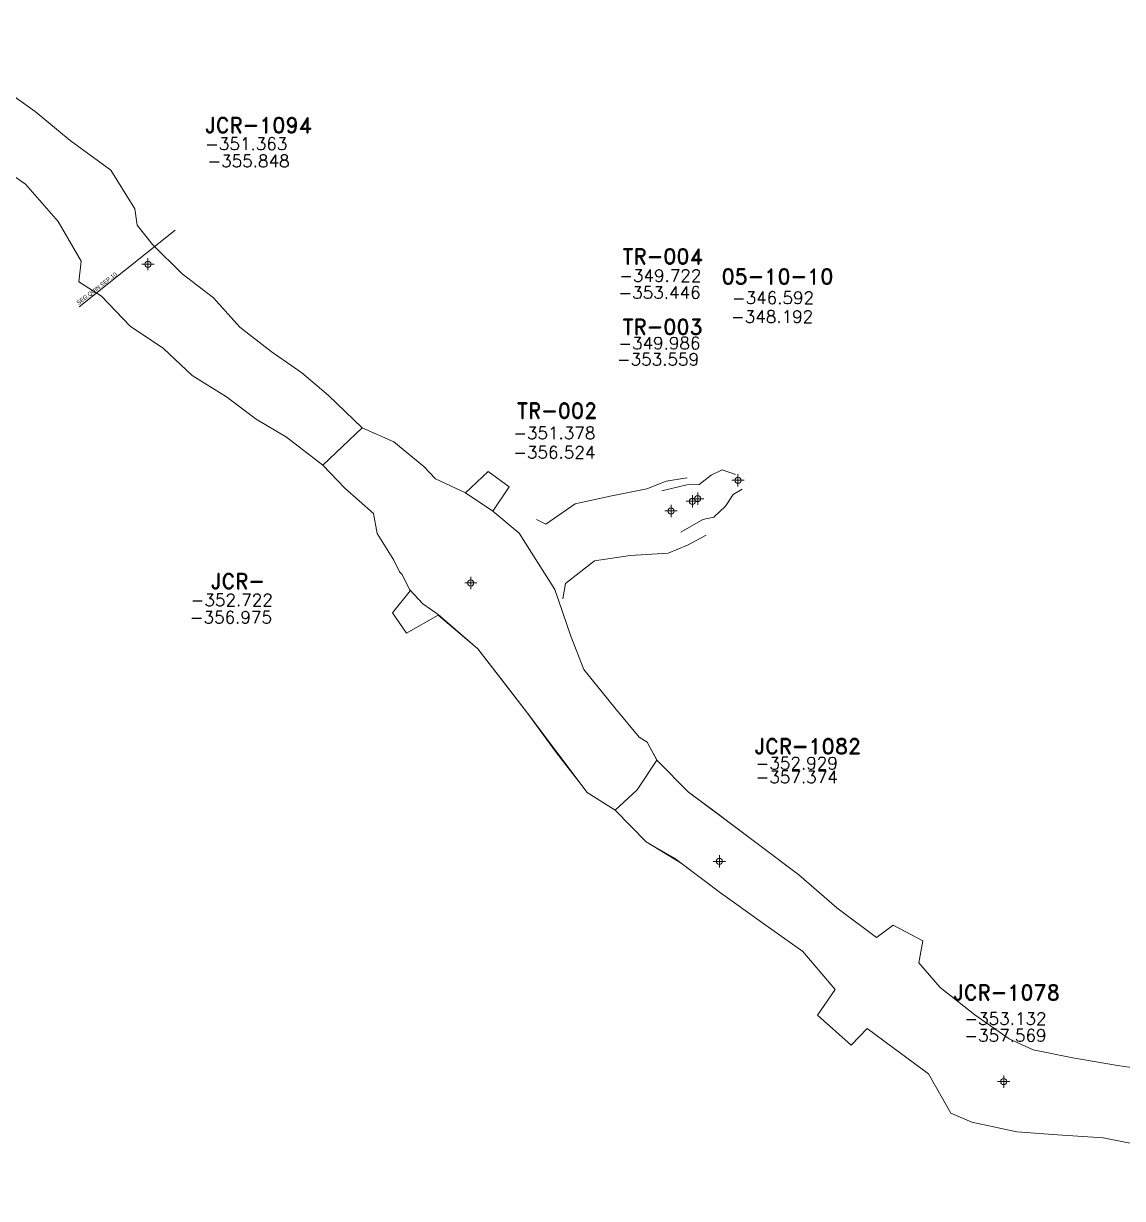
# Model space of a CAD drawing. Extents: x 10449 to 11319, y 9646 to 10021.
# Drawn here: x 10663.8 to 10753.3, y 9861.2 to 9956.8 of the extents above; entities that cross this region are included whole.
import ezdxf
from ezdxf.enums import TextEntityAlignment as Align

# ---------------------------------------------------------------- set-up
doc = ezdxf.new("R2010")
doc.units = 0
doc.header["$MEASUREMENT"] = 0
doc.header["$PDMODE"] = 34
doc.header["$PDSIZE"] = 0.5
for name, color, linetype in [('abajo', 7, 'Continuous'), ('arriba', 7, 'Continuous'), ('F-400--7723-EW-SCR', 2, 'Continuous'), ('F-400-7723-EW-FIC', 2, 'Continuous'), ('MEDIDA', 12, 'Continuous')]:
    doc.layers.add(name, color=color, linetype=linetype)
doc.styles.add('ROMAND', font='ROMAND.SHX')
doc.styles.add('ROMANS', font='ROMANS.SHX', dxfattribs={"width": 2.5})

# ---------------------------------------------------------------- blocks, each defined once
blk = doc.blocks.new('F2')
at = {"lineweight": 0}
blk.add_point((0, 0), dxfattribs=at)
at = {"lineweight": 0, "style": 'ROMAND'}
for tag, height, p in [('NOMBRE', 1.25, (0.201, 6.617)), ('CIELO', 1, (0.136, 4.616)), ('PISO', 1, (0.136, 3.247))]:
    blk.add_attdef(tag, text='', height=height, dxfattribs=at).set_placement(p, align=Align.CENTER)
at = {"lineweight": 0, "style": 'ROMANS', "flags": 1}
for tag, p in [('MINA', (-0.074, -3.255)), ('LOCALIZACION', (-0.074, -4.928)), ('ESTRUCTURA', (-0.074, -6.618)), ('NIVEL', (-0.074, -8.29)), ('OBRA', (-0.074, -10.121)), ('FECHA', (-0.074, -11.793)), ('ATRAS', (-0.074, -13.483)), ('TOPOGRAFO', (2.675, -15.297))]:
    blk.add_attdef(tag, text='', height=1.25, dxfattribs=at).set_placement(p, align=Align.CENTER)

msp = doc.modelspace()

# ---------------------------------------------------------------- linework, layer by layer
at = {"color": 1, "linetype": 'Continuous', "lineweight": 0, "flags": 128}
msp.add_lwpolyline([(10713.762, 9894.409), (10715.368, 9896.825), (10714.571, 9898.288), (10713.928, 9898.707), (10711.956, 9901.101), (10709.435, 9904.208), (10708.36, 9906.914), (10707.07, 9910.717), (10704.169, 9915.299), (10702.014, 9917.096), (10699.795, 9918.579), (10697.354, 9919.714), (10696.395, 9920.733), (10693.979, 9922.717), (10691.396, 9923.856), (10688.192, 9920.841), (10689.973, 9918.948), (10692.316, 9916.896), (10692.62, 9915.259), (10693.97, 9913.096), (10694.436, 9912.162), (10694.642, 9911.944), (10695.242, 9910.723), (10696.338, 9909.558), (10697.585, 9908.671), (10700.813, 9905.894), (10704.842, 9900.667), (10709.707, 9894.191), (10711.965, 9892.759)], close=True, dxfattribs=at)
at = {"layer": 'abajo', "color": 1, "linetype": 'Continuous', "lineweight": 0}
for points in [[(10721.762, 9920.061, -348.192), (10720.67, 9920.44, -349.209), (10719.775, 9920.028, -350.057), (10718.799, 9919.249, -351.6), (10717.805, 9919.232, -352.283), (10715.778, 9918.74, -354.244)], [(10722.305, 9918.88, -348.192), (10721.59, 9918.441, -349.209), (10720.945, 9917.484, -350.057), (10720.01, 9916.614, -351.6), (10719.1, 9916.415, -352.283), (10717.324, 9915.379, -354.244)]]:
    msp.add_polyline3d(points, dxfattribs=at)
at = {"layer": 'arriba', "color": 1, "linetype": 'Continuous', "lineweight": 0}
for points in [[(10721.762, 9920.061, -346.592), (10720.67, 9920.44, -347.309), (10719.775, 9920.028, -348.257), (10718.799, 9919.249, -349.2), (10717.805, 9919.232, -349.883), (10715.778, 9918.74, -351.344)], [(10722.305, 9918.88, -346.592), (10721.59, 9918.441, -347.309), (10720.945, 9917.484, -348.257), (10720.01, 9916.614, -349.2), (10719.1, 9916.415, -349.883), (10717.324, 9915.379, -351.344)]]:
    msp.add_polyline3d(points, dxfattribs=at)
at = {"layer": 'F-400--7723-EW-SCR', "color": 2, "linetype": 'Continuous', "lineweight": 0}
for points in [[(10674.32, 9938.791, -351.061), (10673.074, 9940.352, -351.018), (10672.903, 9941.676, -351.478), (10670.948, 9944.835, -351.642), (10667.64, 9947.235, -350.991), (10664.776, 9949.608, -351.053), (10661.614, 9951.858, -351.01), (10658.25, 9954.316, -350.956), (10654.81, 9956.766, -351.415)], [(10674.32, 9938.791, -355.861), (10673.074, 9940.352, -355.918), (10672.903, 9941.676, -355.878), (10670.948, 9944.835, -355.742), (10667.64, 9947.235, -355.591), (10664.776, 9949.608, -355.553), (10661.614, 9951.858, -355.41), (10658.25, 9954.316, -355.156), (10654.81, 9956.766, -354.815)], [(10670.175, 9934.592, -351.061), (10668.341, 9935.752, -351.018), (10668.528, 9937.425, -351.478), (10666.646, 9940.654, -351.642), (10663.982, 9943.681, -350.991), (10660.904, 9945.845, -351.053), (10658.1, 9948.443, -351.01), (10654.736, 9950.901, -350.956), (10651.899, 9951.405, -351.415)], [(10670.175, 9934.592, -355.861), (10668.341, 9935.752, -355.918), (10668.528, 9937.425, -355.878), (10666.646, 9940.654, -355.742), (10663.982, 9943.681, -355.591), (10660.904, 9945.845, -355.553), (10658.1, 9948.443, -355.41), (10654.736, 9950.901, -355.156), (10651.899, 9951.405, -354.815)], [(10674.32, 9938.791, -351.061), (10674.32, 9938.791, -351.061), (10674.32, 9938.791, -351.061), (10674.32, 9938.791, -351.061), (10676.739, 9936.404, -351.25), (10679.297, 9934.441, -352.233), (10681.433, 9932.052, -352.516), (10683.991, 9930.089, -352.8), (10686.476, 9928.338, -352.978), (10688.609, 9926.514, -353.151), (10691.396, 9923.856, -353.156)], [(10674.32, 9938.791, -355.861), (10674.32, 9938.791, -355.861), (10674.32, 9938.791, -355.861), (10674.32, 9938.791, -355.861), (10676.739, 9936.404, -356.05), (10679.297, 9934.441, -356.033), (10681.433, 9932.052, -356.116), (10683.991, 9930.089, -356.2), (10686.476, 9928.338, -356.278), (10688.609, 9926.514, -356.451), (10691.396, 9923.856, -357.156)], [(10670.175, 9934.592, -351.061), (10670.175, 9934.592, -351.061), (10670.175, 9934.592, -351.061), (10670.175, 9934.592, -351.061), (10672.524, 9932.133, -351.25), (10675.222, 9930.313, -352.233), (10677.569, 9928.137, -352.516), (10680.338, 9926.388, -352.8), (10682.753, 9924.566, -352.978), (10685.237, 9923.098, -353.151), (10688.192, 9920.841, -353.156)], [(10670.175, 9934.592, -355.861), (10670.175, 9934.592, -355.861), (10670.175, 9934.592, -355.861), (10670.175, 9934.592, -355.861), (10672.524, 9932.133, -356.05), (10675.222, 9930.313, -356.033), (10677.569, 9928.137, -356.116), (10680.338, 9926.388, -356.2), (10682.753, 9924.566, -356.278), (10685.237, 9923.098, -356.451), (10688.192, 9920.841, -357.156)], [(10691.396, 9923.856, -357.156), (10693.979, 9922.717, -357.366), (10696.395, 9920.733, -357.177), (10697.354, 9919.714, -357.182), (10699.795, 9918.579, -356.991), (10701.643, 9920.317, -356.995), (10703.359, 9919.08, -357.696), (10702.014, 9917.096, -357.001), (10702.014, 9917.096, -357.001)], [(10691.396, 9923.856, -353.156), (10693.979, 9922.717, -353.466), (10696.395, 9920.733, -353.277), (10697.354, 9919.714, -353.282), (10699.795, 9918.579, -352.891), (10701.643, 9920.317, -353.795), (10703.359, 9919.08, -353.796), (10702.014, 9917.096, -353.001), (10702.014, 9917.096, -353.001)], [(10688.192, 9920.841, -353.156), (10689.973, 9918.948, -353.466), (10692.316, 9916.896, -353.277), (10692.62, 9915.259, -353.282), (10693.97, 9913.096, -352.891), (10694.436, 9912.162, -353.795), (10694.642, 9911.944, -353.796), (10695.242, 9910.723, -353.001), (10696.338, 9909.558, -352.607), (10697.585, 9908.671, -352.612), (10697.859, 9908.38, -352.614)], [(10688.192, 9920.841, -357.156), (10689.973, 9918.948, -357.366), (10692.316, 9916.896, -357.177), (10692.62, 9915.259, -357.182), (10693.97, 9913.096, -356.991), (10694.436, 9912.162, -356.995), (10694.642, 9911.944, -357.696), (10695.242, 9910.723, -357.001), (10696.338, 9909.558, -356.907), (10697.585, 9908.671, -356.912), (10697.859, 9908.38, -356.914)], [(10717.827, 9919.789, -352.235), (10716.12, 9919.533, -352.219), (10714.54, 9918.897, -352.203), (10711.569, 9918.323, -352.474), (10708.724, 9917.685, -352.947), (10706.324, 9916.036, -352.82), (10705.565, 9916.414, -352.614)], [(10717.827, 9919.789, -356.035), (10716.12, 9919.533, -356.319), (10714.54, 9918.897, -356.803), (10711.569, 9918.323, -356.474), (10708.724, 9917.685, -356.347), (10706.324, 9916.036, -356.62), (10705.565, 9916.414, -356.714)], [(10702.014, 9917.096, -353.001), (10702.014, 9917.096, -353.001), (10702.014, 9917.096, -353.001), (10704.169, 9915.299, -352.414), (10707.07, 9910.717, -352.474), (10708.36, 9906.914, -352.317), (10709.435, 9904.208, -352.748), (10711.956, 9901.101, -353.192), (10713.928, 9898.707, -352.927), (10714.571, 9898.288, -353.158)], [(10702.014, 9917.096, -357.001), (10702.014, 9917.096, -357.001), (10702.014, 9917.096, -357.001), (10704.169, 9915.299, -356.914), (10707.07, 9910.717, -356.774), (10708.36, 9906.914, -356.817), (10709.435, 9904.208, -356.848), (10711.956, 9901.101, -356.892), (10713.928, 9898.707, -357.127), (10714.571, 9898.288, -357.458)], [(10719.385, 9915.143, -352.235), (10717.869, 9914.318, -352.219), (10716.289, 9913.683, -352.203), (10713.191, 9913.487, -352.474), (10710.282, 9913.039, -352.947), (10707.946, 9911.201, -352.82), (10707.727, 9909.967, -352.614)], [(10719.385, 9915.143, -356.035), (10717.869, 9914.318, -356.319), (10716.289, 9913.683, -356.803), (10713.191, 9913.487, -356.474), (10710.282, 9913.039, -356.347), (10707.946, 9911.201, -356.62), (10707.727, 9909.967, -356.714)], [(10695.295, 9910.621, -352.699), (10693.859, 9908.819, -352.733), (10694.998, 9907.172, -352.768), (10697.583, 9908.633, -352.414), (10700.813, 9905.894, -352.474), (10703.132, 9902.885, -352.317), (10704.842, 9900.667, -352.748), (10707.204, 9897.438, -353.192), (10709.097, 9894.983, -352.927), (10709.707, 9894.191, -352.938)], [(10695.295, 9910.621, -357.099), (10693.859, 9908.819, -357.133), (10694.998, 9907.172, -357.068), (10697.583, 9908.633, -356.914), (10700.813, 9905.894, -356.774), (10703.132, 9902.885, -356.817), (10704.842, 9900.667, -356.848), (10707.204, 9897.438, -356.892), (10709.097, 9894.983, -357.127), (10709.707, 9894.191, -357.138)], [(10714.571, 9898.288, -353.158), (10714.571, 9898.288, -353.158), (10715.401, 9896.794, -353.138), (10717.947, 9894.232, -352.891), (10719.89, 9892.785, -353.042), (10719.89, 9892.785, -353.042)], [(10714.571, 9898.288, -357.458), (10714.571, 9898.288, -357.458), (10715.401, 9896.794, -357.438), (10717.947, 9894.232, -357.491), (10720.589, 9892.245, -357.448), (10720.589, 9892.245, -357.448)], [(10709.707, 9894.191, -352.938), (10709.707, 9894.191, -352.938), (10711.965, 9892.759, -353.138), (10714.511, 9890.197, -352.891), (10716.797, 9888.856, -353.042), (10716.797, 9888.856, -353.042)], [(10709.707, 9894.191, -357.138), (10709.707, 9894.191, -357.138), (10711.965, 9892.759, -357.438), (10714.511, 9890.197, -357.491), (10717.348, 9888.438, -357.448), (10717.348, 9888.438, -357.448)], [(10719.89, 9892.785, -353.042), (10723.644, 9889.957, -352.942), (10726.928, 9887.499, -353.543), (10730.026, 9884.806, -353.143), (10733.231, 9882.41, -352.843), (10734.588, 9883.406, -352.943), (10737.02, 9882.123, -352.943), (10736.683, 9880.329, -352.443), (10738.417, 9878.328, -352.644), (10741.245, 9876.101, -353.044), (10744.041, 9874.155, -353.244), (10745.981, 9873.269, -353.113)], [(10720.589, 9892.245, -357.448), (10723.644, 9889.957, -357.442), (10726.928, 9887.499, -357.443), (10730.026, 9884.806, -357.443), (10733.231, 9882.41, -357.443), (10734.588, 9883.406, -357.343), (10737.02, 9882.123, -357.343), (10736.683, 9880.329, -357.443), (10738.417, 9878.328, -357.544), (10741.245, 9876.101, -357.344), (10744.041, 9874.155, -357.544), (10745.981, 9873.269, -357.313)], [(10716.797, 9888.856, -353.042), (10720.552, 9886.028, -352.942), (10723.897, 9883.649, -353.543), (10727.242, 9881.27, -353.143), (10729.891, 9878.167, -352.843), (10728.433, 9876.074, -352.943), (10731.175, 9873.631, -352.943), (10732.477, 9874.986, -352.443), (10734.582, 9873.456, -352.644), (10737.472, 9871.308, -353.044), (10739.278, 9868.105, -353.244), (10741.002, 9867.385, -353.144)], [(10717.348, 9888.438, -357.448), (10720.552, 9886.028, -357.442), (10723.897, 9883.649, -357.443), (10727.242, 9881.27, -357.443), (10729.891, 9878.167, -357.443), (10728.433, 9876.074, -357.343), (10731.175, 9873.631, -357.343), (10732.477, 9874.986, -357.443), (10734.582, 9873.456, -357.544), (10737.472, 9871.308, -357.344), (10739.278, 9868.105, -357.544), (10741.002, 9867.385, -357.544)], [(10745.981, 9873.269, -353.113), (10745.981, 9873.269, -353.113), (10749.218, 9872.623, -353.279), (10752.865, 9871.998, -353.141), (10756.337, 9871.51, -353.005), (10759.71, 9870.531, -352.969), (10763.103, 9870.67, -353.035), (10763.731, 9870.239, -352.428), (10764.319, 9870.122, -352.422), (10767.065, 9870.084, -352.794), (10771.203, 9869.871, -352.252), (10773.566, 9868.604, -352.546)], [(10745.981, 9873.269, -357.313), (10745.981, 9873.269, -357.313), (10749.218, 9872.623, -357.379), (10752.865, 9871.998, -357.341), (10756.337, 9871.51, -357.405), (10759.71, 9870.531, -358.369), (10763.103, 9870.67, -357.335), (10763.731, 9870.239, -357.228), (10764.319, 9870.122, -357.222), (10767.065, 9870.084, -357.294), (10771.203, 9869.871, -357.052), (10773.565, 9868.606, -357.123)], [(10741.002, 9867.385, -353.144), (10744.652, 9866.6, -353.113), (10747.966, 9866.347, -353.279), (10751.692, 9866.114, -353.141), (10755.124, 9865.429, -353.005), (10758.635, 9865.137, -352.969), (10761.793, 9864.099, -353.035), (10761.639, 9861.883, -352.428), (10764.453, 9861.168, -352.422), (10765.872, 9864.102, -352.794), (10769.814, 9862.908, -352.252), (10771.936, 9862.726, -352.546)], [(10741.002, 9867.385, -357.544), (10744.652, 9866.6, -357.313), (10747.966, 9866.347, -357.379), (10751.692, 9866.114, -357.341), (10755.124, 9865.429, -357.405), (10758.635, 9865.137, -358.369), (10761.793, 9864.099, -357.335), (10761.639, 9861.883, -357.228), (10764.453, 9861.168, -357.222), (10765.872, 9864.102, -357.294), (10769.814, 9862.908, -357.052), (10771.936, 9862.726, -357.246)]]:
    msp.add_polyline3d(points, dxfattribs=at)
at = {"layer": 'MEDIDA', "color": 2, "linetype": 'Continuous', "lineweight": 0, "elevation": -352.722, "flags": 128}
msp.add_lwpolyline([(10676.175, 9939.964), (10668.37, 9933.714)], dxfattribs=at)

# ---------------------------------------------------------------- block references
at = {"layer": 'F-400-7723-EW-FIC', "color": 2, "linetype": 'Continuous', "lineweight": 0}
ref = msp.add_blockref('F2', (10673.961, 9937.184, -351.363), dxfattribs=at)
ref.add_attrib('NOMBRE', 'JCR-1094', dxfattribs={"layer": '0', "lineweight": 0, "height": 1.25, "style": 'ROMAND'}).set_placement((10682.928, 9947.869, -351.363), align=Align.CENTER)
ref.add_attrib('CIELO', '-351.363', dxfattribs={"layer": '0', "lineweight": 0, "height": 1, "style": 'ROMAND'}).set_placement((10681.959, 9946.478, -351.363), align=Align.CENTER)
ref.add_attrib('PISO', '-355.848', dxfattribs={"layer": '0', "lineweight": 0, "height": 1, "style": 'ROMAND'}).set_placement((10682.141, 9945.086, -351.363), align=Align.CENTER)
ref = msp.add_blockref('F2', (10718.693, 9918.099, -349.722), dxfattribs=at)
ref.add_attrib('NOMBRE', 'TR-004', dxfattribs={"layer": '0', "lineweight": 0, "height": 1.25, "style": 'ROMAND'}).set_placement((10715.832, 9937.196, -349.722), align=Align.CENTER)
ref.add_attrib('CIELO', '-349.722', dxfattribs={"layer": '0', "lineweight": 0, "height": 1, "style": 'ROMAND'}).set_placement((10715.652, 9935.757, -349.722), align=Align.CENTER)
ref.add_attrib('PISO', '-353.446', dxfattribs={"layer": '0', "lineweight": 0, "height": 1, "style": 'ROMAND'}).set_placement((10715.592, 9934.379, -349.722), align=Align.CENTER)
ref = msp.add_blockref('F2', (10721.971, 9919.607, -346.592), dxfattribs=at)
ref.add_attrib('NOMBRE', '05-10-10', dxfattribs={"layer": '0', "lineweight": 0, "height": 1.25, "style": 'ROMAND'}).set_placement((10725.183, 9935.553, -346.592), align=Align.CENTER)
ref.add_attrib('CIELO', '-346.592', dxfattribs={"layer": '0', "lineweight": 0, "height": 1, "style": 'ROMAND'}).set_placement((10724.819, 9933.949, -346.592), align=Align.CENTER)
ref.add_attrib('PISO', '-348.192', dxfattribs={"layer": '0', "lineweight": 0, "height": 1, "style": 'ROMAND'}).set_placement((10724.746, 9932.419, -346.592), align=Align.CENTER)
ref = msp.add_blockref('F2', (10718.262, 9917.9, -349.986), dxfattribs=at)
ref.add_attrib('NOMBRE', 'TR-003', dxfattribs={"layer": '0', "lineweight": 0, "height": 1.25, "style": 'ROMAND'}).set_placement((10715.838, 9931.458, -349.986), align=Align.CENTER)
ref.add_attrib('CIELO', '-349.986', dxfattribs={"layer": '0', "lineweight": 0, "height": 1, "style": 'ROMAND'}).set_placement((10715.575, 9930.259, -349.986), align=Align.CENTER)
ref.add_attrib('PISO', '-353.559', dxfattribs={"layer": '0', "lineweight": 0, "height": 1, "style": 'ROMAND'}).set_placement((10715.463, 9928.948, -349.986), align=Align.CENTER)
ref = msp.add_blockref('F2', (10716.53, 9917.105, -351.378), dxfattribs=at)
ref.add_attrib('NOMBRE', 'TR-002', dxfattribs={"layer": '0', "lineweight": 0, "height": 1.25, "style": 'ROMAND'}).set_placement((10707.251, 9924.642, -351.378), align=Align.CENTER)
ref.add_attrib('CIELO', '-351.378', dxfattribs={"layer": '0', "lineweight": 0, "height": 1, "style": 'ROMAND'}).set_placement((10707.026, 9922.952, -351.378), align=Align.CENTER)
ref.add_attrib('PISO', '-356.524', dxfattribs={"layer": '0', "lineweight": 0, "height": 1, "style": 'ROMAND'}).set_placement((10707.026, 9921.375, -351.378), align=Align.CENTER)
ref = msp.add_blockref('F2', (10700.23, 9911.25, -352.722), dxfattribs=at)
ref.add_attrib('NOMBRE', 'JCR-', dxfattribs={"layer": '0', "lineweight": 0, "height": 1.25, "style": 'ROMAND'}).set_placement((10681.248, 9910.768, -352.722), align=Align.CENTER)
ref.add_attrib('CIELO', '-352.722', dxfattribs={"layer": '0', "lineweight": 0, "height": 1, "style": 'ROMAND'}).set_placement((10680.779, 9909.363, -352.722), align=Align.CENTER)
ref.add_attrib('PISO', '-356.975', dxfattribs={"layer": '0', "lineweight": 0, "height": 1, "style": 'ROMAND'}).set_placement((10680.712, 9907.957, -352.722), align=Align.CENTER)
ref = msp.add_blockref('F2', (10720.461, 9888.593, -352.929), dxfattribs=at)
ref.add_attrib('NOMBRE', 'JCR-1082', dxfattribs={"layer": '0', "lineweight": 0, "height": 1.25, "style": 'ROMAND'}).set_placement((10727.627, 9897.334, -352.929), align=Align.CENTER)
ref.add_attrib('CIELO', '-352.929', dxfattribs={"layer": '0', "lineweight": 0, "height": 1, "style": 'ROMAND'}).set_placement((10726.752, 9896.084, -352.929), align=Align.CENTER)
ref.add_attrib('PISO', '-357.374', dxfattribs={"layer": '0', "lineweight": 0, "height": 1, "style": 'ROMAND'}).set_placement((10726.752, 9894.959, -352.929), align=Align.CENTER)
msp.add_blockref('F2', (10743.599, 9870.685, -353.132), dxfattribs=at).add_auto_attribs({'NOMBRE': 'JCR-1078', 'CIELO': '-353.132', 'PISO': '-357.569'})

# ---------------------------------------------------------------- texts
at = {"layer": 'MEDIDA', "color": 2, "linetype": 'Continuous', "lineweight": 0, "insert": (10668.103, 9934.117, -352.722), "char_height": 0.33864, "width": 4.27385, "attachment_point": 1, "rotation": 37.64416}
msp.add_mtext('SEG.QUIN.SEP.10', dxfattribs=at)

doc.saveas('drawing.dxf')
